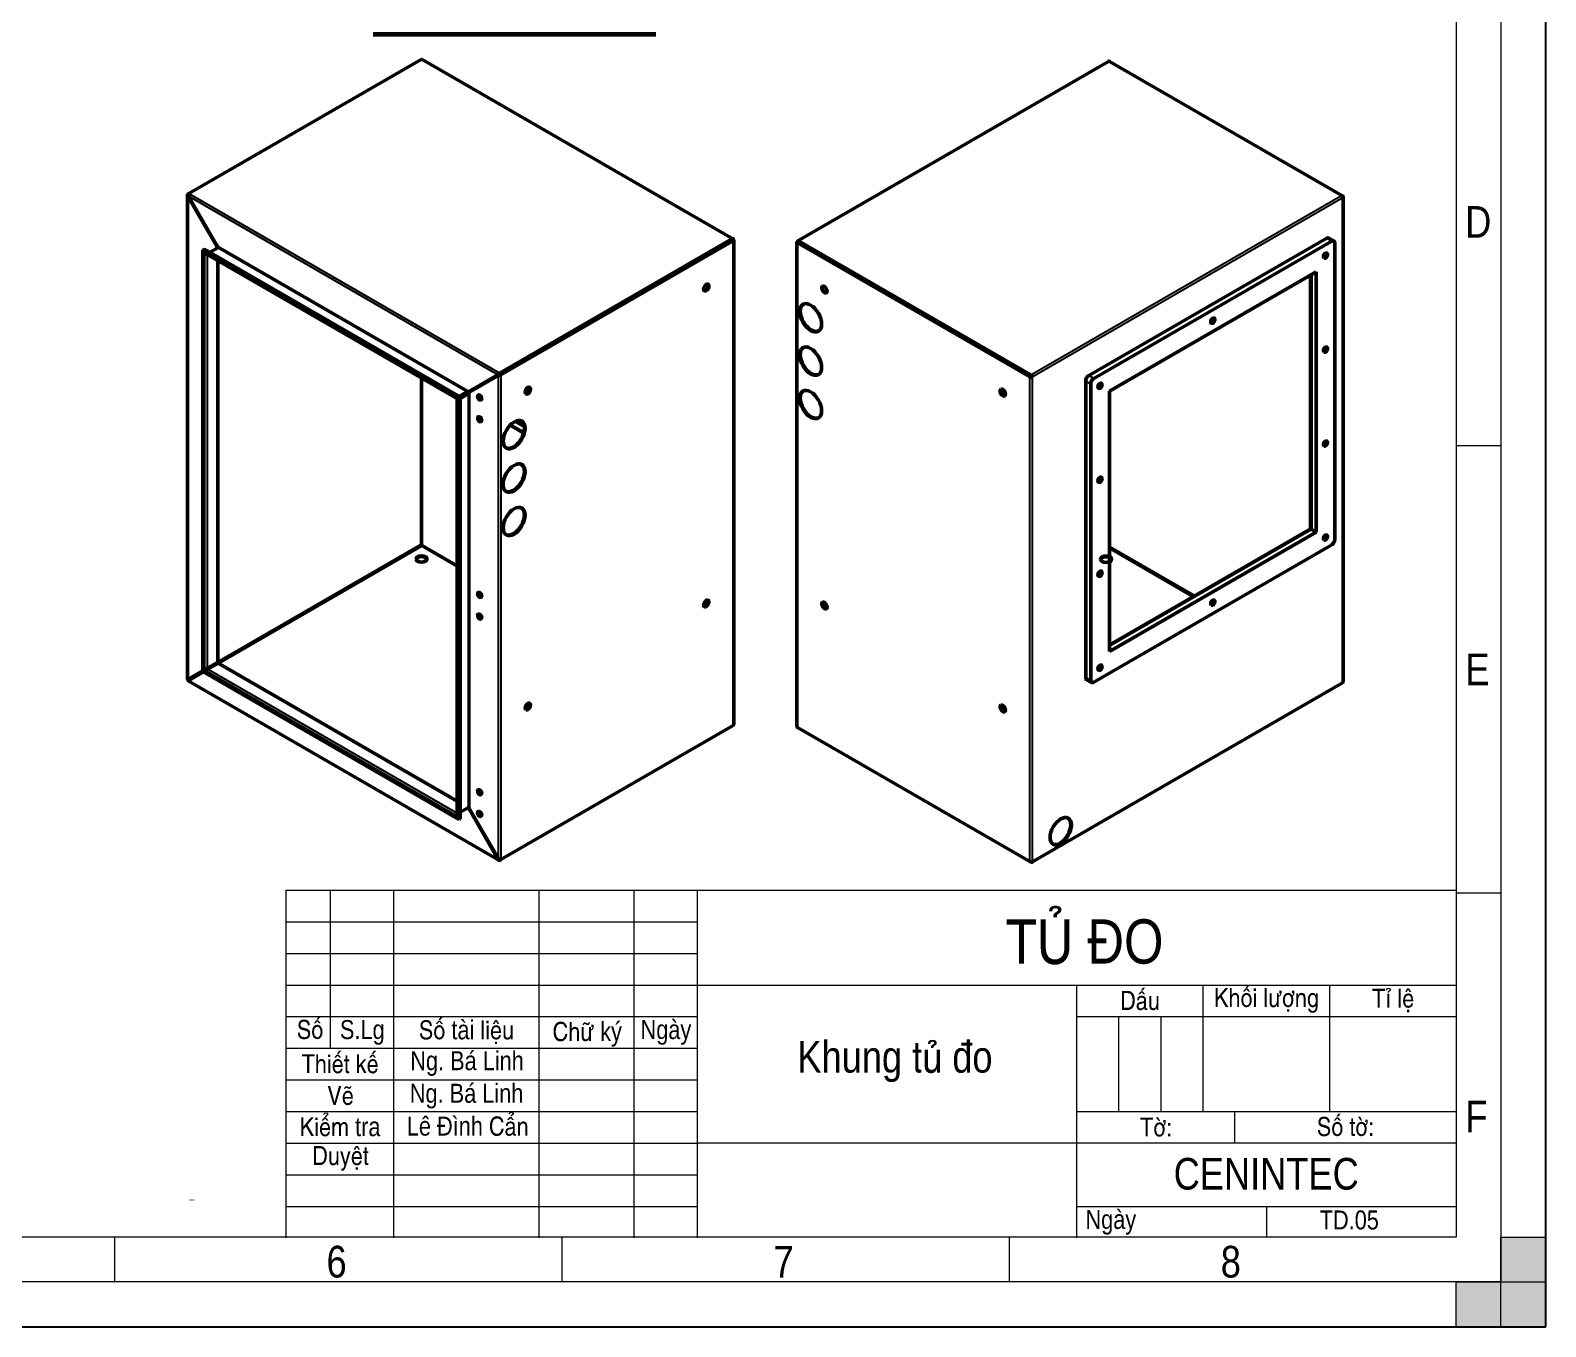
# Model space of a CAD drawing. Header units: millimetres. Extents: x 0 to 19094, y -1 to 2103.
# Drawn here: x 13667 to 14745, y 26 to 948 of the extents above; entities that cross this region are included whole.
import ezdxf

# ---------------------------------------------------------------- set-up
doc = ezdxf.new("R2010")
doc.units = ezdxf.units.MM
doc.header["$LTSCALE"] = 2.5
for name, color, linetype, lineweight in [('Border (ANSI)', 7, 'Continuous', 70), ('Co ban', 7, 'Continuous', 50), ('Symbol (ANSI)', 7, 'Continuous', 25)]:
    doc.layers.add(name, color=color, linetype=linetype, lineweight=lineweight)
for name, color, linetype, lineweight, true_color in [('Khung ban ve', 5, 'Continuous', 15, 0x0000ff), ('Lien manh', 7, 'Continuous', 25, 0x020305), ('Manh khung ten', 7, 'Continuous', 15, 0x994c4c), ('Net chu', 30, 'Continuous', 15, 0xff7f00), ('THIN', 5, 'Continuous', 15, 0x0000ff)]:
    doc.layers.add(name, color=color, linetype=linetype, lineweight=lineweight, true_color=true_color)
doc.styles.add('Linh_50', font='')
doc.styles.add('Note Text (ANSI)', font='')
doc.styles.get('Linh_50').set_extended_font_data('VNI-Helve-Condense')
doc.styles.get('Note Text (ANSI)').set_extended_font_data('VNI-Helve-Condense')

# ---------------------------------------------------------------- blocks, each defined once
blk = doc.blocks.new('Borders A2_Thuong')
at = {"layer": 'THIN'}
for points in [[(586.94, -0.01), (586.94, 14.14), (594.01, 14.14), (594.01, -0.01)], [(594.01, -0.01), (579.87, -0.01), (579.87, 7.06), (594.01, 7.06)]]:
    blk.add_hatch(color=256, dxfattribs=at).paths.add_polyline_path(points)
at = {"layer": 'Border (ANSI)'}
blk.add_line((379.87, 20.06), (379.87, 20.02), dxfattribs=at)
at = {"layer": 'Khung ban ve'}
for p, q in [((579.87, 405.89), (579.87, 14.14)), ((394.87, 69.02), (579.89, 69.02)), ((394.87, 14.02), (394.87, 69.02)), ((401.87, 44.02), (401.87, 69.02)), ((411.87, 14.02), (411.87, 69.02)), ((434.87, 14.02), (434.87, 69.02)), ((449.87, 14.02), (449.87, 69.02)), ((459.87, 14.02), (459.87, 69.02)), ((579.87, 64.02), (579.89, 64.02)), ((579.87, 59.02), (579.89, 59.02)), ((394.87, 54.02), (579.89, 54.02)), ((519.87, 14.02), (519.87, 54.02)), ((539.87, 34.02), (539.87, 54.02)), ((559.87, 34.02), (559.87, 54.02)), ((394.87, 49.02), (459.87, 49.02)), ((519.87, 49.02), (579.89, 49.02)), ((394.87, 44.02), (459.87, 44.02)), ((579.87, 44.02), (579.89, 44.02)), ((579.87, 39.02), (579.89, 39.02)), ((519.87, 34.02), (579.89, 34.02)), ((544.87, 29.02), (544.87, 34.02)), ((579.87, 29.02), (459.87, 29.02)), ((579.87, 24.02), (579.89, 24.02)), ((579.87, 14.14), (28.3, 14.14))]:
    blk.add_line(p, q, dxfattribs=at)
at = {"layer": 'Manh khung ten', "lineweight": 25}
for p, q in [((594.01, -0.01), (594.01, 420.04)), ((0.01, -0.01), (594.01, -0.01))]:
    blk.add_line(p, q, dxfattribs=at)
at = {"layer": 'Manh khung ten'}
for p, q in [((594.01, 420.04), (594.01, -0.01)), ((586.94, 412.96), (586.94, 7.06)), ((586.92, 139.3), (579.87, 139.3)), ((586.94, 68.53), (579.89, 68.53)), ((394.87, 64.02), (459.87, 64.02)), ((394.87, 59.02), (459.87, 59.02)), ((526.54, 34.02), (526.54, 49.02)), ((533.2, 34.02), (533.2, 49.02)), ((394.87, 39.02), (459.87, 39.02)), ((394.87, 34.02), (459.87, 34.02)), ((394.87, 29.02), (459.87, 29.02)), ((394.87, 24.02), (459.87, 24.02)), ((394.87, 19.02), (459.87, 19.02)), ((519.87, 19.02), (579.89, 19.02)), ((549.88, 19.02), (549.88, 14.14)), ((367.73, 14.14), (367.73, 7.06)), ((438.44, 14.14), (438.44, 7.06)), ((509.15, 14.14), (509.15, 7.06)), ((586.94, 7.06), (21.23, 7.06)), ((594.01, -0.01), (0.01, -0.01))]:
    blk.add_line(p, q, dxfattribs=at)
at = {"layer": 'THIN'}
for p, q in [((586.94, -0.01), (586.94, 14.14)), ((586.94, 14.14), (594.01, 14.14)), ((594.01, 14.14), (594.01, -0.01)), ((579.87, -0.01), (579.87, 7.06)), ((579.87, 7.06), (594.01, 7.06)), ((594.01, 7.06), (594.01, -0.01)), ((594.01, -0.01), (579.87, -0.01)), ((594.01, -0.01), (586.94, -0.01))]:
    blk.add_line(p, q, dxfattribs=at)
at = {"layer": 'Border (ANSI)', "style": 'Note Text (ANSI)'}
for s, insert, char_height, width, attachment_point in [('Daáu', (529.87, 51.55), 3, 19.9371, 5), ('Khoái löôïng', (549.86, 51.58), 3, 19.9371, 5), ('Tæ leä', (569.89, 51.58), 3, 19.9948, 5), ('Soá', (398.63, 46.96), 3, 7.075, 5), ('S.Lg', (406.89, 46.52), 3, 10.0576, 5), ('Soá taøi lieäu', (423.36, 46.56), 3, 22.8599, 5), ('Chöõ kyù', (442.46, 46.22), 3, 15.0245, 5), ('Ngaøy', (454.9, 46.52), 3, 10.0163, 5), ('Thieát keá', (403.38, 41.55), 3, 16.9679, 5), ('Ng. Baù Linh', (423.45, 41.6), 3, 22.8602, 5), ('Ng. Baù Linh', (423.38, 36.45), 3, 22.8602, 5), ('Veõ', (403.45, 36.54), 3, 17.0139, 5), ('Kieåm tra', (403.38, 31.59), 3, 16.9779, 5), ('Leâ Ñình Caån', (423.56, 31.67), 3, 22.8602, 5), ('Soá tôø:', (562.36, 31.61), 3, 34.8305, 5), ('Tôø:', (532.42, 31.54), 3, 24.9188, 5), ('Duyeät', (403.45, 26.61), 3, 16.9779, 5), ('\\fVNI-Helve-Condense|b0|i0;\\H5.0000;CENINTEC', (549.82, 24.14), 5, 59.8872, 5), ('Ngaøy', (521.24, 16.5), 3, 30.0083, 4)]:
    blk.add_mtext(s, dxfattribs=dict(at, insert=insert, char_height=char_height, width=width, attachment_point=attachment_point))
at = {"layer": 'Net chu', "style": 'Linh_50'}
for s, p in [('D', (581.28, 172.19)), ('E', (581.31, 101.42)), ('F', (581.31, 30.71)), ('6', (401.23, 7.77)), ('7', (471.92, 7.77)), ('8', (542.63, 7.77))]:
    blk.add_text(s, height=5, dxfattribs=at).set_placement(p)

msp = doc.modelspace()

# ---------------------------------------------------------------- linework, layer by layer
at = {"layer": 'Co ban'}
for p, q in [((13779.691, 832.086), (13944.963, 927.506)), ((13944.963, 927.506), (13945.094, 927.43)), ((13945.724, 927.493), (14166.68, 799.923)), ((14433.865, 926.085), (14212.908, 798.516)), ((14434.625, 926.098), (14599.898, 830.678)), ((13778.562, 486.338), (13778.562, 830.982)), ((13779.691, 832.086), (13778.931, 831.647)), ((13779.246, 830.285), (13778.931, 830.103)), ((13799.738, 794.792), (13779.246, 830.285)), ((14599.898, 830.678), (14599.767, 830.603)), ((14600.658, 830.239), (14599.898, 830.678)), ((14599.898, 830.516), (14599.898, 830.678)), ((13778.931, 830.103), (13799.423, 794.61)), ((14600.328, 830.049), (14600.658, 830.239)), ((14600.397, 829.938), (14600.658, 830.088)), ((14600.658, 830.088), (14600.658, 830.239)), ((14601.027, 484.931), (14601.027, 829.574)), ((14166.181, 799.785), (14000.909, 704.366)), ((14166.181, 799.271), (14000.909, 703.851)), ((14166.496, 798.725), (14001.224, 703.306)), ((14001.669, 703.048), (14166.941, 798.468)), ((14166.05, 799.861), (14166.181, 799.785)), ((14166.181, 799.271), (14166.181, 799.785)), ((14166.496, 799.089), (14166.941, 799.346)), ((14166.496, 798.725), (14166.941, 798.468)), ((14166.941, 798.468), (14166.941, 798.318)), ((14167.31, 798.832), (14167.31, 454.189)), ((14213.223, 797.97), (14212.962, 798.121)), ((14213.408, 797.863), (14213.223, 797.97)), ((14378.68, 702.958), (14213.408, 798.378)), ((14419.961, 702.495), (14589.243, 800.23)), ((14423.525, 700.438), (14592.807, 798.173)), ((14594.382, 798.329), (14590.818, 800.386)), ((13789.937, 792.22), (13789.622, 792.038)), ((13789.622, 792.038), (13790.959, 789.724)), ((13789.622, 492.36), (13789.622, 792.038)), ((13790.383, 792.477), (13789.937, 792.22)), ((13791.274, 789.905), (13789.937, 792.22)), ((13789.937, 792.22), (13971.953, 687.133)), ((13790.383, 792.477), (13972.398, 687.391)), ((13791.274, 789.905), (13790.959, 789.724)), ((13970.247, 686.149), (13792.165, 788.965)), ((13800.183, 793.506), (13794.392, 790.163)), ((13799.423, 794.61), (13799.738, 794.792)), ((13800.237, 793.626), (13800.237, 793.553)), ((14212.278, 797.424), (14212.278, 452.781)), ((14212.908, 797.424), (14212.647, 797.575)), ((14212.647, 797.061), (14377.919, 701.641)), ((14213.093, 797.318), (14212.908, 797.424)), ((14378.365, 701.898), (14213.093, 797.318)), ((14378.68, 702.444), (14213.408, 797.863)), ((14595.034, 796.887), (14595.034, 585.985)), ((13800.237, 784.304), (13800.237, 498.489)), ((14133.216, 780.239), (14133.846, 779.875)), ((14434.662, 691.436), (14581.67, 776.311)), ((14577.66, 593.444), (14577.66, 773.996)), ((14578.106, 774.253), (14578.106, 593.187)), ((14578.106, 593.187), (14578.106, 774.253)), ((14581.67, 776.311), (14581.67, 591.129)), ((13999.572, 703.08), (13979.081, 691.249)), ((13979.396, 690.703), (13999.887, 702.534)), ((14000.018, 703.337), (13999.572, 703.08)), ((14000.333, 702.791), (13999.887, 702.534)), ((14000.909, 703.851), (14000.018, 703.337)), ((14001.224, 703.306), (14000.333, 702.791)), ((14002.56, 704.077), (14002.56, 704.805)), ((14003.006, 705.062), (14003.006, 704.334)), ((14003.006, 704.334), (14003.006, 705.062)), ((14006.57, 707.119), (14006.57, 706.392)), ((14378.365, 701.898), (14377.919, 701.641)), ((14378.365, 701.747), (14377.919, 701.49)), ((14377.919, 701.641), (14377.919, 701.49)), ((14378.365, 701.747), (14378.365, 701.898)), ((14378.81, 703.033), (14378.68, 702.958)), ((14378.68, 702.444), (14378.68, 702.958)), ((14378.81, 702.519), (14378.68, 702.444)), ((14378.81, 702.519), (14378.81, 703.033)), ((14379.256, 701.747), (14379.701, 701.49)), ((13977.744, 690.991), (13971.953, 687.648)), ((13972.398, 687.391), (13977.744, 690.477)), ((13977.744, 690.477), (13979.081, 691.249)), ((13979.396, 690.703), (13978.059, 689.931)), ((14417.734, 487.736), (14417.734, 698.638)), ((14421.298, 485.679), (14421.298, 696.58)), ((14434.662, 506.255), (14434.662, 691.436)), ((13970.247, 686.149), (13970.616, 686.362)), ((13970.931, 685.816), (13970.562, 685.603)), ((13970.562, 390.466), (13970.562, 685.603)), ((13971.953, 687.133), (13970.616, 686.362)), ((13970.931, 685.816), (13972.268, 686.588)), ((13972.398, 687.391), (13971.953, 687.133)), ((13972.713, 686.845), (13972.268, 686.588)), ((13972.268, 686.588), (13972.268, 386.91)), ((13978.059, 689.931), (13972.713, 686.845)), ((13978.505, 689.674), (13972.713, 686.331)), ((13972.713, 686.845), (13972.713, 387.167)), ((14011.724, 669.83), (14018.343, 666.008)), ((14017.849, 661.664), (14008.209, 667.23)), ((14008.536, 667.555), (14017.967, 662.11)), ((14017.967, 662.11), (14008.536, 667.555)), ((14434.662, 510.884), (14577.66, 593.444)), ((14578.106, 593.187), (14434.662, 510.37)), ((14434.662, 510.37), (14578.106, 593.187)), ((14578.106, 593.187), (14577.66, 593.444)), ((14581.67, 591.129), (14578.106, 593.187)), ((14581.67, 591.129), (14434.662, 506.255)), ((13944.648, 581.865), (13800.237, 498.489)), ((13944.963, 581.319), (13800.552, 497.943)), ((13944.648, 582.015), (13944.648, 581.865)), ((13945.094, 581.244), (13944.963, 581.319)), ((14592.807, 582.128), (14423.525, 484.393)), ((14434.662, 580.618), (14434.94, 580.457)), ((14494.765, 545.19), (14434.662, 579.89)), ((14495.395, 545.554), (14434.94, 580.457)), ((13799.868, 498.276), (13792.741, 494.161)), ((13793.056, 493.615), (13800.183, 497.73)), ((13799.868, 498.276), (13800.237, 498.489)), ((13800.552, 497.943), (13800.183, 497.73)), ((13800.552, 497.943), (13970.562, 399.788)), ((13789.622, 492.36), (13778.931, 486.188)), ((14000.148, 357.678), (13779.192, 485.247)), ((13779.246, 485.642), (13789.937, 491.815)), ((13790.959, 493.132), (13789.622, 492.36)), ((13789.937, 491.815), (13791.274, 492.586)), ((13971.953, 386.728), (13789.937, 491.815)), ((13790.959, 493.132), (13792.741, 494.161)), ((13793.056, 493.615), (13791.274, 492.586)), ((14421.95, 484.237), (14418.386, 486.294)), ((14379.44, 356.27), (14600.397, 483.839)), ((14166.941, 453.524), (14001.669, 358.104)), ((14166.941, 453.674), (14166.941, 453.524)), ((14377.919, 356.696), (14212.647, 452.116)), ((13970.931, 389.225), (13970.616, 389.043)), ((13970.616, 389.043), (13971.953, 386.728)), ((13972.268, 386.91), (13970.931, 389.225)), ((13978.505, 395.14), (13972.713, 391.797)), ((13978.572, 395.164), (13978.635, 395.127)), ((13979.396, 394.111), (13979.081, 393.93)), ((13979.081, 393.93), (13999.572, 358.436)), ((13999.887, 358.618), (13979.396, 394.111)), ((13972.268, 386.91), (13971.953, 386.728)), ((13972.713, 387.167), (13972.268, 386.91)), ((13999.887, 358.618), (13999.572, 358.436)), ((14000.909, 357.665), (14001.669, 358.104)), ((14377.919, 356.847), (14377.919, 356.696)), ((14378.059, 356.777), (14377.919, 356.696)), ((14377.919, 356.696), (14378.68, 356.257)), ((14378.68, 356.638), (14378.68, 356.257)), ((14378.68, 356.257), (14378.81, 356.332)), ((14378.81, 356.634), (14378.81, 356.332))]:
    msp.add_line(p, q, dxfattribs=at)
for centre, major_axis, start_param, end_param in [((13945.094, 926.401), (0.63, 1.091), 0, 0.78539816), ((14599.767, 829.574), (0.63, -1.091), 0.78539816, 2.35619449), ((14599.767, 829.574), (1.26, 0), 5.49778714, 7.06858347), ((14166.05, 798.832), (0.63, 1.091), 5.49778714, 7.06858347), ((14166.05, 798.832), (0.315, 0.546), 5.49778714, 6.77133211), ((14166.05, 798.832), (0.63, 0), 5.79503851, 7.06858347), ((14166.05, 798.832), (1.26, 0), 5.49778714, 7.06858347), ((14589.243, 797.658), (1.575, 2.728), 0, 0.78539816), ((14592.807, 795.601), (1.575, 2.728), 5.49778714, 7.06858347), ((13791.85, 790.238), (0.891, -1.543), 4.71238898, 6.22052139), ((13792.165, 790.42), (0.891, -1.543), 4.71238898, 5.49778714), ((13798.977, 794.353), (-0.891, 1.543), 3.87481135, 4.27982216), ((14147.34, 765.396), (-1.339, -2.319), 0.16715539, 2.97443726), ((14232.248, 763.989), (-1.339, 2.319), 0.16715539, 2.97443726), ((14222.448, 743.927), (-5.513, 9.548), 0.0404171, 3.10117555), ((14222.448, 713.064), (-5.531, 9.58), 0.0402803, 3.10131236), ((14378.81, 702.004), (1.26, 0), 3.92699082, 5.49778714), ((14378.81, 702.004), (-0.63, 0), 0.78539816, 2.35619449), ((14378.81, 702.004), (-0.63, 1.091), 3.92699082, 5.49778714), ((14378.81, 702.004), (-0.315, 0.546), 3.92699082, 5.49778714), ((14419.961, 699.923), (-1.575, -2.728), 3.92699082, 5.49778714), ((14020.379, 692.095), (-1.339, -2.319), 0.16715539, 2.97443726), ((14222.448, 682.2), (-5.513, 9.548), 0.0404171, 3.10117555), ((14359.209, 690.688), (-1.339, 2.319), 0.16715539, 2.97443726), ((14423.525, 697.866), (1.575, 2.728), 0.78539816, 2.35619449), ((13986.969, 687.209), (-1.024, 1.773), 0.21932549, 2.92226717), ((13986.969, 671.777), (-1.024, 1.773), 0.21932549, 2.92226717), ((14010.579, 660.718), (-5.513, -9.548), 0.0404171, 3.10117555), ((14010.579, 629.854), (-5.531, -9.58), 0.0402803, 3.10131236), ((14010.579, 598.99), (-5.513, -9.548), 0.0404171, 3.10117555), ((14592.807, 584.699), (-1.575, -2.728), 0.78539816, 2.35619449), ((13945.094, 571.47), (3.937, 0), 0.11337985, 3.02821281), ((13945.094, 581.758), (-0.63, 0), 3.92699082, 5.49778714), ((13945.094, 581.758), (-0.315, -0.546), 0.78539816, 2.35619449), ((14432.268, 571.349), (3.938, 0), 0.11337985, 3.02821281), ((13986.969, 546.78), (-1.024, 1.773), 0.21932549, 2.92226717), ((14147.34, 540.607), (-1.339, -2.319), 0.16715539, 2.97443726), ((14232.248, 539.199), (-1.339, 2.319), 0.16715539, 2.97443726), ((13986.969, 531.348), (-1.024, 1.773), 0.21932549, 2.92226717), ((14419.961, 489.022), (-1.575, -2.728), 5.49778714, 6.28318531), ((14423.525, 486.965), (-1.575, -2.728), 5.49778714, 7.06858347), ((14599.767, 484.931), (0.63, -1.091), 0, 0.78539816), ((14599.767, 484.931), (1.26, 0), 5.49778714, 6.28318531), ((14020.379, 467.306), (-1.339, -2.319), 0.16715539, 2.97443726), ((14359.209, 465.898), (-1.339, 2.319), 0.16715539, 2.97443726), ((14166.05, 454.189), (1.26, 0), 5.49778714, 6.28318531), ((13986.969, 406.35), (-1.024, 1.773), 0.21932549, 2.92226717), ((13971.507, 389.557), (-0.891, 1.543), 0.06266392, 1.57079633), ((13971.822, 389.739), (-0.891, 1.543), 0.78539816, 1.57079633), ((13978.635, 393.672), (0.891, -1.543), 2.00336315, 2.40837395), ((13986.969, 390.918), (-1.024, 1.773), 0.21932549, 2.92226717), ((14399.529, 378.552), (-5.355, -9.275), 0.04160652, 3.09998613), ((14378.81, 357.361), (-1.26, 0), 0.78539816, 2.35619449), ((14378.81, 357.361), (0.63, -1.091), 5.49778714, 7.06858347)]:
    msp.add_ellipse(centre, major_axis=major_axis, ratio=0.57735027, start_param=start_param, end_param=end_param, dxfattribs=at)
for centre, major_axis in [((14588.352, 787.885), (-1.047, -1.813)), ((14147.786, 765.139), (-1.339, -2.319)), ((14231.803, 763.732), (-1.339, 2.319)), ((14222.002, 743.67), (-5.512, 9.548)), ((14508.166, 741.589), (-1.047, -1.813)), ((14222.002, 712.807), (-5.531, 9.58)), ((14588.352, 721.014), (-1.047, -1.813)), ((14020.825, 691.838), (-1.339, -2.319)), ((14222.002, 681.943), (-5.512, 9.548)), ((14358.764, 690.431), (-1.339, 2.319)), ((14427.98, 695.294), (-1.047, -1.813)), ((13986.523, 686.952), (1.024, -1.773)), ((13986.523, 671.52), (1.024, -1.773)), ((14011.024, 660.46), (-5.513, -9.548)), ((14588.352, 654.143), (-1.047, -1.813)), ((14011.024, 629.597), (-5.531, -9.58)), ((14427.98, 628.423), (-1.047, -1.813)), ((14011.024, 598.733), (-5.513, -9.548)), ((14588.352, 587.271), (-1.047, -1.813)), ((13945.094, 571.985), (-3.938, 0)), ((14432.268, 571.863), (-3.937, 0)), ((14427.98, 561.552), (-1.047, -1.813)), ((13986.523, 546.522), (1.024, -1.773)), ((14147.786, 540.35), (-1.339, -2.319)), ((14231.803, 538.942), (-1.339, 2.319)), ((14508.166, 540.976), (-1.047, -1.813)), ((13986.523, 531.091), (1.024, -1.773)), ((14427.98, 494.681), (-1.047, -1.813)), ((14020.825, 467.049), (-1.339, -2.319)), ((14358.764, 465.641), (-1.339, 2.319)), ((13986.523, 406.093), (1.024, -1.773)), ((13986.523, 390.661), (1.024, -1.773)), ((14399.975, 378.295), (-5.355, -9.275))]:
    msp.add_ellipse(centre, major_axis=major_axis, ratio=0.57735027, dxfattribs=at)
for points, knots in [([(14433.866, 926.082), (14433.971, 926.144), (14434.081, 926.182), (14434.192, 926.193), (14434.342, 926.208), (14434.491, 926.175), (14434.625, 926.098)], [-0.785398163, -0.785398163, -0.785398163, -0.785398163, -0.451584385, -0.451584385, -0.451584385, 0, 0, 0, 0]), ([(13778.931, 831.647), (13778.598, 831.455), (13778.477, 831.033), (13778.631, 830.604), (13778.693, 830.431), (13778.797, 830.258), (13778.931, 830.103)], [0, 0, 0, 0, 1.11921194, 1.11921194, 1.11921194, 1.57079633, 1.57079633, 1.57079633, 1.57079633]), ([(13779.246, 830.285), (13779.08, 830.765), (13779.121, 831.35), (13779.347, 831.732), (13779.438, 831.886), (13779.557, 832.008), (13779.691, 832.086)], [-1.57079633, -1.57079633, -1.57079633, -1.57079633, -0.45158438, -0.45158438, -0.45158438, 0, 0, 0, 0]), ([(14213.408, 798.378), (14213.075, 798.57), (14212.853, 798.581), (14212.857, 798.406), (14212.859, 798.335), (14212.895, 798.237), (14212.962, 798.121)], [0, 0, 0, 0, 1.11921194, 1.11921194, 1.11921194, 1.57079633, 1.57079633, 1.57079633, 1.57079633]), ([(14213.223, 797.97), (14213.209, 797.995), (14213.196, 798.015), (14213.179, 798.04), (14213.174, 798.046), (14213.174, 798.046)], [0, 0, 0, 0, 0.0221026933, 0.0221026933, 0.0419297398, 0.0419297398, 0.0419297398, 0.0419297398]), ([(13791.73, 789.31), (13791.85, 789.131), (13791.977, 789.001), (13792.09, 788.952), (13792.139, 788.93), (13792.185, 788.923), (13792.228, 788.929)], [-0.977693294, -0.977693294, -0.977693294, -0.977693294, -0.39339711, -0.39339711, -0.39339711, -0.141897055, -0.141897055, -0.141897055, -0.141897055]), ([(13799.423, 793.067), (13799.598, 793.168), (13799.654, 793.593), (13799.559, 794.098), (13799.528, 794.266), (13799.481, 794.442), (13799.423, 794.61)], [-3.14159265, -3.14159265, -3.14159265, -3.14159265, -1.96419344, -1.96419344, -1.96419344, -1.57079633, -1.57079633, -1.57079633, -1.57079633]), ([(13800.183, 793.506), (13800.358, 793.607), (13800.301, 793.967), (13800.045, 794.378), (13799.96, 794.516), (13799.855, 794.657), (13799.738, 794.792)], [-3.14159265, -3.14159265, -3.14159265, -3.14159265, -1.96419344, -1.96419344, -1.96419344, -1.57079633, -1.57079633, -1.57079633, -1.57079633]), ([(14212.647, 797.575), (14212.315, 797.575), (14212.194, 797.458), (14212.348, 797.285), (14212.41, 797.215), (14212.513, 797.138), (14212.647, 797.061)], [-1.57079633, -1.57079633, -1.57079633, -1.57079633, -0.45158438, -0.45158438, -0.45158438, 0, 0, 0, 0]), ([(14212.818, 797.429), (14212.818, 797.429), (14212.82, 797.429), (14212.829, 797.428), (14212.841, 797.427), (14212.871, 797.425), (14212.888, 797.424), (14212.908, 797.424)], [0.0809336891, 0.0809336891, 0.0809336891, 0.0809336891, 0.0899760504, 0.0899760504, 0.1080395532, 0.1080395532, 0.1229397214, 0.1229397214, 0.1229397214, 0.1229397214]), ([(14000.909, 704.366), (14000.577, 704.174), (14000.151, 703.811), (13999.856, 703.468), (13999.737, 703.33), (13999.64, 703.196), (13999.572, 703.08)], [0, 0, 0, 0, 1.11921194, 1.11921194, 1.11921194, 1.57079633, 1.57079633, 1.57079633, 1.57079633]), ([(13999.887, 702.534), (14000.22, 702.534), (14000.747, 702.651), (14001.191, 702.824), (14001.37, 702.894), (14001.535, 702.971), (14001.669, 703.048)], [-1.57079633, -1.57079633, -1.57079633, -1.57079633, -0.45158438, -0.45158438, -0.45158438, 0, 0, 0, 0]), ([(13977.744, 690.991), (13977.919, 691.092), (13978.315, 691.19), (13978.705, 691.229), (13978.835, 691.242), (13978.964, 691.249), (13979.081, 691.249)], [-3.14159265, -3.14159265, -3.14159265, -3.14159265, -1.96419344, -1.96419344, -1.96419344, -1.57079633, -1.57079633, -1.57079633, -1.57079633]), ([(13978.505, 689.674), (13978.679, 689.775), (13978.962, 690.069), (13979.191, 690.388), (13979.267, 690.494), (13979.337, 690.602), (13979.396, 690.703)], [-3.14159265, -3.14159265, -3.14159265, -3.14159265, -1.96419344, -1.96419344, -1.96419344, -1.57079633, -1.57079633, -1.57079633, -1.57079633]), ([(13779.194, 485.25), (13779.158, 485.269), (13779.139, 485.305), (13779.141, 485.357), (13779.142, 485.428), (13779.179, 485.526), (13779.246, 485.642)], [0.785398163, 0.785398163, 0.785398163, 0.785398163, 1.119211942, 1.119211942, 1.119211942, 1.570796327, 1.570796327, 1.570796327, 1.570796327]), ([(13970.644, 389.917), (13970.549, 390.111), (13970.5, 390.286), (13970.514, 390.409), (13970.52, 390.462), (13970.536, 390.506), (13970.562, 390.539)], [-0.977693294, -0.977693294, -0.977693294, -0.977693294, -0.39339711, -0.39339711, -0.39339711, -0.141897055, -0.141897055, -0.141897055, -0.141897055]), ([(13977.744, 394.701), (13977.919, 394.802), (13978.315, 394.638), (13978.705, 394.304), (13978.835, 394.193), (13978.964, 394.064), (13979.081, 393.93)], [-3.14159265, -3.14159265, -3.14159265, -3.14159265, -1.96419344, -1.96419344, -1.96419344, -1.57079633, -1.57079633, -1.57079633, -1.57079633]), ([(13978.505, 395.14), (13978.679, 395.241), (13978.962, 395.012), (13979.191, 394.585), (13979.267, 394.442), (13979.337, 394.28), (13979.396, 394.111)], [-3.14159265, -3.14159265, -3.14159265, -3.14159265, -1.96419344, -1.96419344, -1.96419344, -1.57079633, -1.57079633, -1.57079633, -1.57079633]), ([(13999.572, 358.436), (13999.739, 357.957), (14000.104, 357.606), (14000.475, 357.569), (14000.625, 357.554), (14000.775, 357.587), (14000.909, 357.665)], [-1.57079633, -1.57079633, -1.57079633, -1.57079633, -0.45158438, -0.45158438, -0.45158438, 0, 0, 0, 0]), ([(14001.669, 358.104), (14001.337, 357.912), (14000.81, 357.959), (14000.366, 358.221), (14000.186, 358.326), (14000.022, 358.463), (13999.887, 358.618)], [0, 0, 0, 0, 1.11921194, 1.11921194, 1.11921194, 1.57079633, 1.57079633, 1.57079633, 1.57079633])]:
    msp.add_open_spline(points, degree=3, knots=knots, dxfattribs=at)
for points in [[(13778.931, 486.188), (13778.697, 486.188), (13778.568, 486.245), (13778.565, 486.34)], [(14212.647, 452.116), (14212.414, 452.251), (14212.285, 452.499), (14212.282, 452.783)]]:
    msp.add_open_spline(points, degree=3, dxfattribs=at)
at = {"layer": 'Lien manh'}
for p, q in [((14166.05, 799.861), (13945.094, 927.43)), ((14434.625, 926.098), (14213.408, 798.378)), ((13778.931, 831.647), (13779.229, 831.474)), ((13999.572, 703.08), (13779.246, 830.285)), ((13779.691, 832.086), (14000.909, 704.366)), ((14378.81, 703.033), (14599.767, 830.603)), ((13778.931, 830.103), (13778.931, 486.188)), ((14600.658, 829.059), (14379.701, 701.49)), ((14600.658, 484.416), (14600.658, 829.059)), ((14166.496, 799.089), (14166.181, 799.271)), ((14166.496, 798.725), (14166.496, 799.089)), ((14166.941, 453.674), (14166.941, 798.318)), ((14213.408, 798.378), (14213.408, 797.863)), ((14589.243, 800.23), (14592.807, 798.173)), ((13790.959, 493.132), (13790.959, 789.724)), ((13791.274, 789.905), (13970.616, 686.362)), ((13792.741, 788.632), (13792.741, 494.161)), ((13799.423, 793.067), (13799.423, 794.61)), ((13799.738, 794.792), (13979.081, 691.249)), ((13977.744, 690.991), (13800.183, 793.506)), ((14213.093, 797.318), (14212.647, 797.061)), ((14212.647, 797.061), (14212.647, 452.116)), ((13799.868, 498.276), (13799.868, 784.517)), ((14233.585, 761.964), (14233.585, 763.442)), ((13944.648, 582.015), (13944.648, 700.928)), ((13999.887, 358.618), (13999.887, 702.534)), ((14000.909, 704.366), (14000.909, 703.851)), ((14001.224, 703.306), (14001.669, 703.048)), ((14001.669, 703.048), (14001.669, 358.104)), ((14377.919, 356.847), (14377.919, 701.49)), ((14379.701, 701.49), (14379.701, 356.847)), ((14423.525, 700.438), (14419.961, 702.495)), ((13945.539, 700.414), (13945.539, 582.015)), ((13977.744, 690.991), (13977.744, 690.477)), ((13979.396, 690.703), (13979.396, 394.111)), ((14417.734, 698.638), (14421.298, 696.58)), ((14434.94, 691.202), (14434.94, 580.457)), ((13970.931, 685.816), (13970.931, 389.225)), ((13978.505, 689.674), (13978.059, 689.931)), ((13978.505, 395.14), (13978.505, 689.674)), ((13970.562, 566.54), (13945.094, 581.244)), ((13945.539, 582.015), (13970.562, 567.568)), ((14233.585, 537.174), (14233.585, 538.652)), ((13970.562, 399.362), (13800.183, 497.73)), ((13779.246, 485.642), (13999.572, 358.436)), ((13970.616, 389.043), (13791.274, 492.586)), ((13793.056, 493.615), (13970.562, 391.132)), ((14421.298, 485.679), (14417.734, 487.736)), ((14379.701, 356.847), (14600.658, 484.416)), ((13979.081, 393.93), (13977.744, 394.701)), ((14000.909, 358.01), (14000.909, 357.665))]:
    msp.add_line(p, q, dxfattribs=at)
at = {"layer": 'Symbol (ANSI)', "lineweight": 60}
msp.add_line((13910.823, 945.476), (14111.894, 945.476), dxfattribs=at)

# ---------------------------------------------------------------- block references
at = {"xscale": 4.5, "yscale": 4.5, "zscale": 4.5}
msp.add_blockref('Borders A2_Thuong', (12072.013, 25.801), dxfattribs=at)

# ---------------------------------------------------------------- texts
at = {"layer": 'Symbol (ANSI)', "attachment_point": 5, "style": 'Note Text (ANSI)'}
for s, insert, char_height, width in [('{\\fVNI-Helve-Condense|b0|i0;\\H31.5000;TUÛ ÑO}', (14417.045, 299.457), 31.5, 540.26593), ('{\\fVNI-Helve-Condense|b0|i0;\\H22.5000;Khung tuû ño}', (14282.02, 214.409), 22.5, 280.94009), ('{\\fVNI-Helve-Condense|b0|i0;TD.05}', (14605.313, 101.619), 13.5, 180.59825)]:
    msp.add_mtext(s, dxfattribs=dict(at, insert=insert, char_height=char_height, width=width))

doc.saveas('drawing.dxf')
